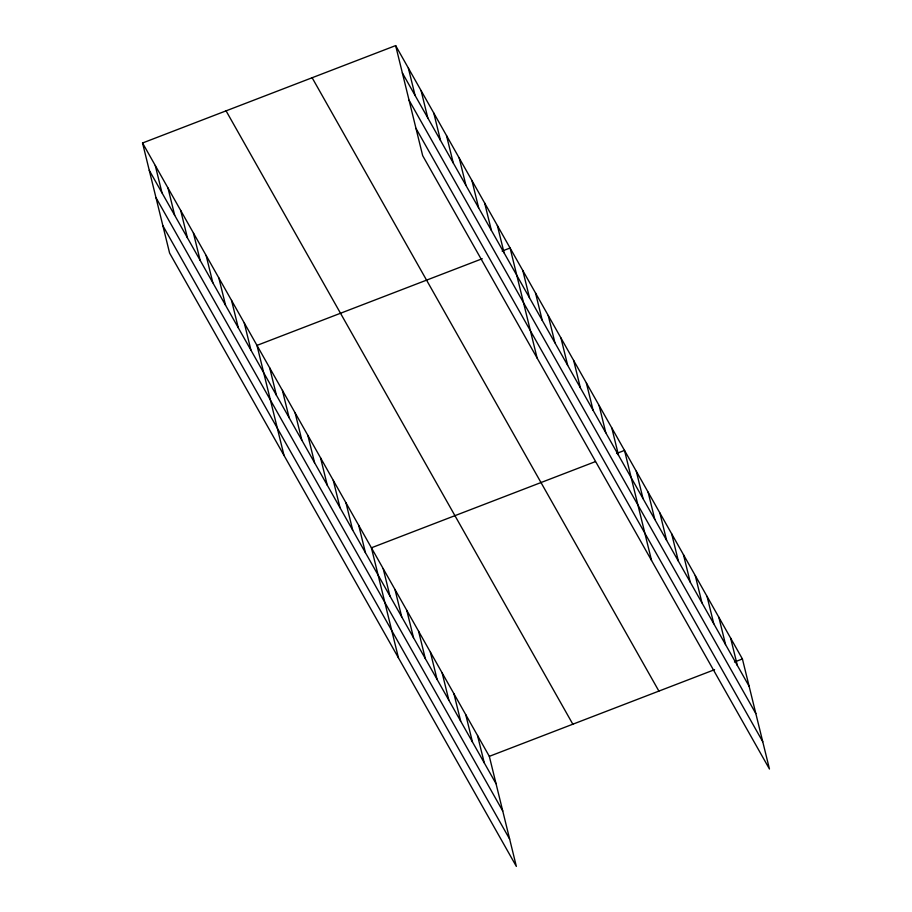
<?xml version="1.0" encoding="UTF-8"?>
<svg xmlns="http://www.w3.org/2000/svg" width="912" height="912" viewBox="0 0 912 912"><rect width="100%" height="100%" fill="white"/><g stroke="black" fill="none" stroke-linecap="round" stroke-linejoin="round"><path stroke-width="1.37" d="M142.546 142.99L489.322 756.344L516.352 866.4L169.586 253.046L142.546 142.99L395.648 45.6L742.414 658.954L769.454 769.01L422.678 155.656L395.648 45.6M482.243 258.723L256.979 345.397L284.02 455.453M502.124 251.062L510.082 248.007L537.111 358.063M595.354 461.632L371.412 547.804L398.453 657.86M616.558 453.469L624.515 450.414L651.544 560.47M489.322 756.344L714.575 669.67M734.468 662.009L742.414 658.954M402.363 72.949L749.14 686.303M409.066 100.24L755.843 713.594M415.975 128.364L762.751 741.707M312.132 77.737L658.897 691.091M226.073 110.854L572.839 724.208M149.272 170.339L496.037 783.693M155.975 197.642L502.74 810.985M162.883 225.754L509.648 839.108M730.626 638.092L737.341 665.441M718.838 617.242L725.553 644.59M707.051 596.391L713.765 623.74M695.263 575.54L701.978 602.889M683.464 554.678L690.19 582.027M671.677 533.828L678.391 561.176M659.889 512.977L666.604 540.326M648.101 492.115L654.816 519.464M636.302 471.265L643.028 498.613M611.804 427.922L618.518 455.27M599.093 405.43L605.807 432.778M586.37 382.949L593.085 410.286M573.659 360.457L580.374 387.805M560.948 337.964L567.663 365.313M548.226 315.472L554.941 342.821M535.515 292.98L542.23 320.329M522.804 270.499L529.519 297.848M497.371 225.515L504.085 252.863M484.66 203.023L491.374 230.371M471.937 180.542L478.652 207.89M459.226 158.05L465.941 185.398M446.504 135.557L453.23 162.906M433.793 113.065L440.507 140.414M421.082 90.584L427.796 117.933M408.359 68.092L415.085 95.441M477.523 735.494L484.249 762.842M465.736 714.643L472.45 741.992M453.948 693.781L460.663 721.13M442.16 672.931L448.875 700.279M430.373 652.08L437.087 679.429M418.574 631.218L425.3 658.567M406.786 610.367L413.501 637.716M394.999 589.517L401.713 616.865M383.211 568.666L389.926 596.015M358.701 525.323L365.416 552.661M345.99 502.831L352.705 530.18M333.268 480.339L339.994 507.688M320.557 457.847L327.271 485.195M307.846 435.355L314.56 462.703M295.123 412.874L301.849 440.222M282.412 390.382L289.127 417.73M269.701 367.889L276.416 395.238M244.268 322.916L250.982 350.265M231.557 300.424L238.271 327.773M218.834 277.932L225.56 305.281M206.123 255.44L212.838 282.788M193.412 232.959L200.127 260.308M180.69 210.467L187.416 237.815M167.979 187.975L174.694 215.323M155.268 165.482L161.983 192.831"/></g></svg>
